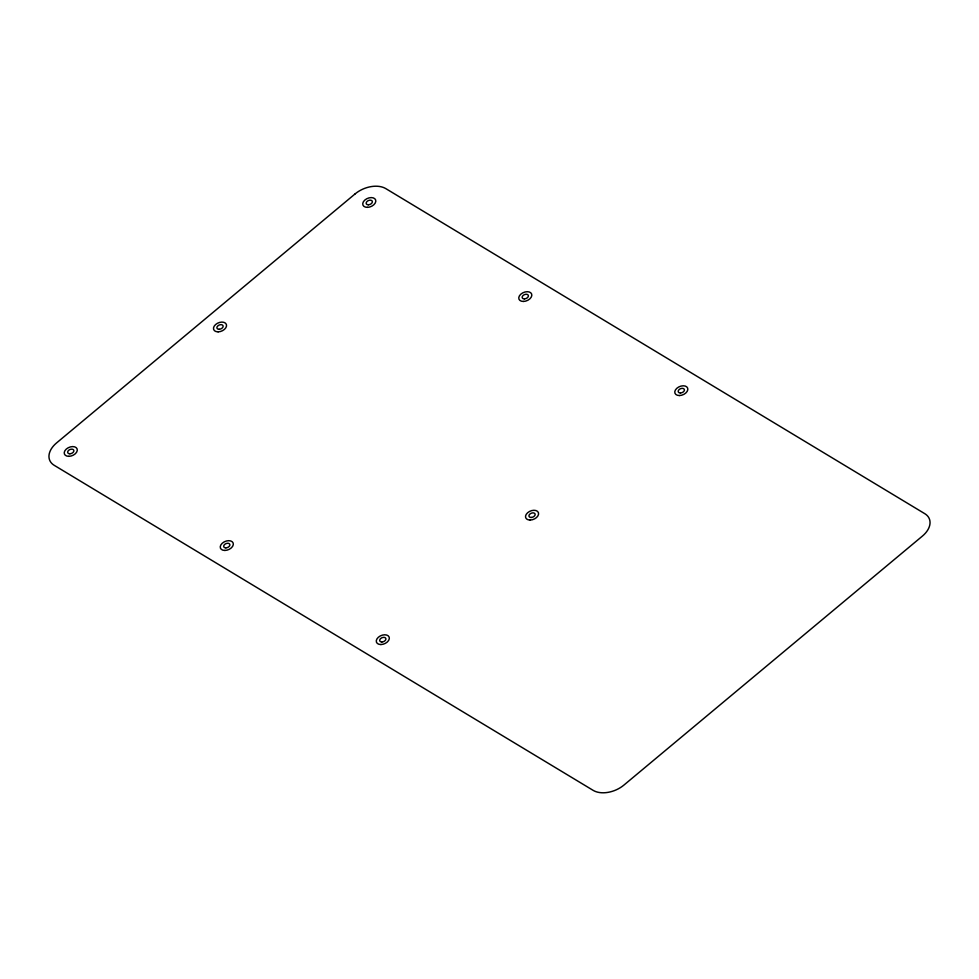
<?xml version="1.0" encoding="UTF-8"?>
<svg xmlns="http://www.w3.org/2000/svg" width="979" height="979" viewBox="0 0 979 979"><rect width="100%" height="100%" fill="white"/><g stroke="black" fill="none" stroke-linecap="round" stroke-linejoin="round"><path stroke-width="1.47" d="M355.083 193.915L56.586 442.912A22.835 14.807 -22.8 0 0 54.175 465.294L593.152 790.359A22.835 14.807 -22.8 0 0 623.917 785.085L922.414 536.088A22.835 14.807 -22.8 0 0 924.825 513.706L385.848 188.641A22.835 14.807 -22.8 0 0 355.083 193.915M531.156 517.475A3.255 2.105 -22.8 0 0 535.072 513.975A3.255 2.105 -22.8 0 0 529.92 514.036A3.255 2.105 -22.8 0 0 531.156 517.475M530.153 520.045A6.853 4.442 -22.8 0 0 538.426 512.653A6.853 4.442 -22.8 0 0 527.571 512.788A6.853 4.442 -22.8 0 0 530.153 520.045M218.121 331.844A6.853 4.442 -22.8 0 0 226.382 324.453A6.853 4.442 -22.8 0 0 215.527 324.6A6.853 4.442 -22.8 0 0 218.121 331.844M219.112 329.287A3.255 2.105 -22.8 0 0 223.041 325.774A3.255 2.105 -22.8 0 0 217.889 325.836A3.255 2.105 -22.8 0 0 219.112 329.287M367.37 207.352A6.853 4.442 -22.8 0 0 375.642 199.961A6.853 4.442 -22.8 0 0 364.788 200.095A6.853 4.442 -22.8 0 0 367.37 207.352M523.386 301.446A6.853 4.442 -22.8 0 0 531.658 294.055A6.853 4.442 -22.8 0 0 520.804 294.202A6.853 4.442 -22.8 0 0 523.386 301.446M679.402 395.54A6.853 4.442 -22.8 0 0 687.674 388.161A6.853 4.442 -22.8 0 0 676.819 388.296A6.853 4.442 -22.8 0 0 679.402 395.54M680.405 392.983A3.255 2.105 -22.8 0 0 684.333 389.471A3.255 2.105 -22.8 0 0 679.169 389.544A3.255 2.105 -22.8 0 0 680.405 392.983M524.377 298.889A3.255 2.105 -22.8 0 0 528.305 295.377A3.255 2.105 -22.8 0 0 523.153 295.438A3.255 2.105 -22.8 0 0 524.377 298.889M368.361 204.782A3.255 2.105 -22.8 0 0 372.289 201.282A3.255 2.105 -22.8 0 0 367.137 201.344A3.255 2.105 -22.8 0 0 368.361 204.782M69.864 453.779A3.255 2.105 -22.8 0 0 73.792 450.267A3.255 2.105 -22.8 0 0 68.64 450.34A3.255 2.105 -22.8 0 0 69.864 453.779M225.88 547.873A3.255 2.105 -22.8 0 0 229.808 544.373A3.255 2.105 -22.8 0 0 224.656 544.434A3.255 2.105 -22.8 0 0 225.88 547.873M381.908 641.979A3.255 2.105 -22.8 0 0 385.824 638.467A3.255 2.105 -22.8 0 0 380.672 638.528A3.255 2.105 -22.8 0 0 381.908 641.979M380.904 644.537A6.853 4.442 -22.8 0 0 389.177 637.158A6.853 4.442 -22.8 0 0 378.322 637.292A6.853 4.442 -22.8 0 0 380.904 644.537M224.889 550.443A6.853 4.442 -22.8 0 0 233.161 543.051A6.853 4.442 -22.8 0 0 222.306 543.186A6.853 4.442 -22.8 0 0 224.889 550.443M68.873 456.336A6.853 4.442 -22.8 0 0 77.133 448.957A6.853 4.442 -22.8 0 0 66.278 449.092A6.853 4.442 -22.8 0 0 68.873 456.336"/></g></svg>
